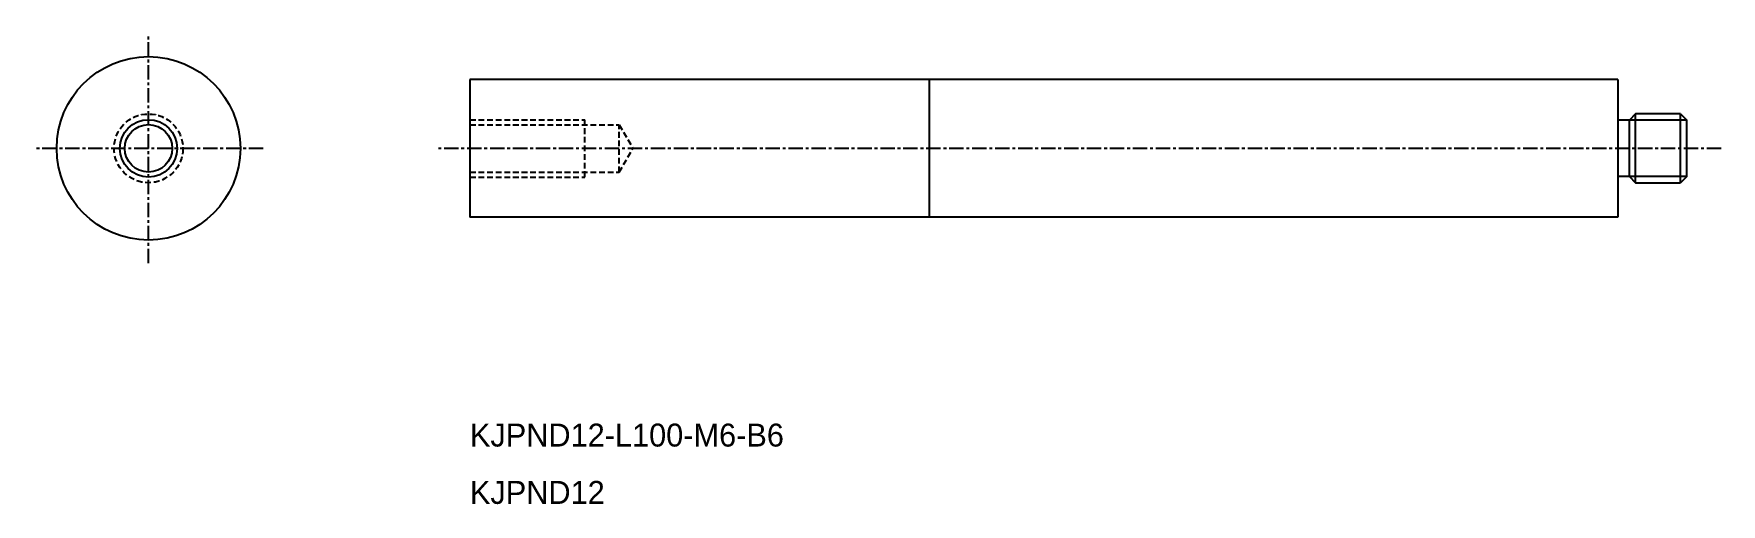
# Model space of a CAD drawing. Extents: x -2269 to -2122, y -809 to -768.
import ezdxf

# ---------------------------------------------------------------- set-up
doc = ezdxf.new("R2010")
doc.units = 0
doc.linetypes.add('CENTER', pattern=[2, 1.25, -0.25, 0.25, -0.25])
doc.linetypes.add('DASHED', pattern=[0.75, 0.5, -0.25])
doc.layers.get('0').update_dxf_attribs({"linetype": 'CONTINUOUS'})
doc.layers.add('CENTER', color=1, linetype='CENTER')

msp = doc.modelspace()

# ---------------------------------------------------------------- linework, layer by layer
at = {"color": 7, "linetype": 'CONTINUOUS'}
for p, q in [((-2231.37, -772.39), (-2231.37, -784.39)), ((-2191.37, -772.39), (-2231.37, -772.39)), ((-2191.37, -772.39), (-2191.37, -784.39)), ((-2131.37, -772.39), (-2191.37, -772.39)), ((-2131.37, -772.39), (-2131.37, -784.39)), ((-2130.37, -775.94), (-2131.37, -775.94)), ((-2129.83, -775.39), (-2130.37, -775.94)), ((-2130.37, -780.85), (-2130.37, -775.94)), ((-2125.91, -775.39), (-2129.83, -775.39)), ((-2129.83, -781.39), (-2129.83, -775.39)), ((-2125.91, -781.39), (-2125.91, -775.39)), ((-2125.91, -775.39), (-2125.37, -775.94)), ((-2125.37, -780.85), (-2125.37, -775.94)), ((-2130.37, -780.85), (-2131.37, -780.85)), ((-2130.37, -780.85), (-2129.83, -781.39)), ((-2129.83, -781.39), (-2125.91, -781.39)), ((-2125.37, -780.85), (-2125.91, -781.39)), ((-2191.37, -784.39), (-2231.37, -784.39)), ((-2131.37, -784.39), (-2191.37, -784.39))]:
    msp.add_line(p, q, dxfattribs=at)
at = {"color": 3, "linetype": 'DASHED'}
for p, q in [((-2231.37, -775.89), (-2221.37, -775.89)), ((-2221.37, -780.89), (-2221.37, -775.89)), ((-2231.37, -776.33), (-2218.37, -776.33)), ((-2218.37, -780.46), (-2218.37, -776.33)), ((-2218.37, -776.33), (-2217.17, -778.39)), ((-2218.37, -780.46), (-2217.17, -778.39)), ((-2231.37, -780.46), (-2218.37, -780.46)), ((-2231.37, -780.89), (-2221.37, -780.89))]:
    msp.add_line(p, q, dxfattribs=at)
at = {"color": 3}
for p, q in [((-2125.37, -775.94), (-2130.37, -775.94)), ((-2125.37, -780.85), (-2130.37, -780.85))]:
    msp.add_line(p, q, dxfattribs=at)
at = {"color": 7, "linetype": 'CONTINUOUS'}
for radius in [8, 2.07]:
    msp.add_circle((-2259.37, -778.39), radius, dxfattribs=at)
at = {"color": 3, "linetype": 'DASHED'}
msp.add_circle((-2259.37, -778.39), 3, dxfattribs=at)
at = {"color": 3, "linetype": 'CONTINUOUS'}
msp.add_circle((-2259.37, -778.39), 2.5, dxfattribs=at)
at = {"layer": 'CENTER', "color": 1, "linetype": 'CENTER'}
for p, q in [((-2259.37, -788.39), (-2259.37, -768.39)), ((-2249.37, -778.39), (-2269.37, -778.39)), ((-2122.37, -778.39), (-2234.37, -778.39))]:
    msp.add_line(p, q, dxfattribs=at)

# ---------------------------------------------------------------- texts
at = {"color": 7, "linetype": 'CONTINUOUS'}
for s, p in [('KJPND12-L100-M6-B6', (-2231.37, -804.39)), ('KJPND12', (-2231.37, -809.39))]:
    msp.add_text(s, height=2, dxfattribs=at).set_placement(p)

doc.saveas('drawing.dxf')
